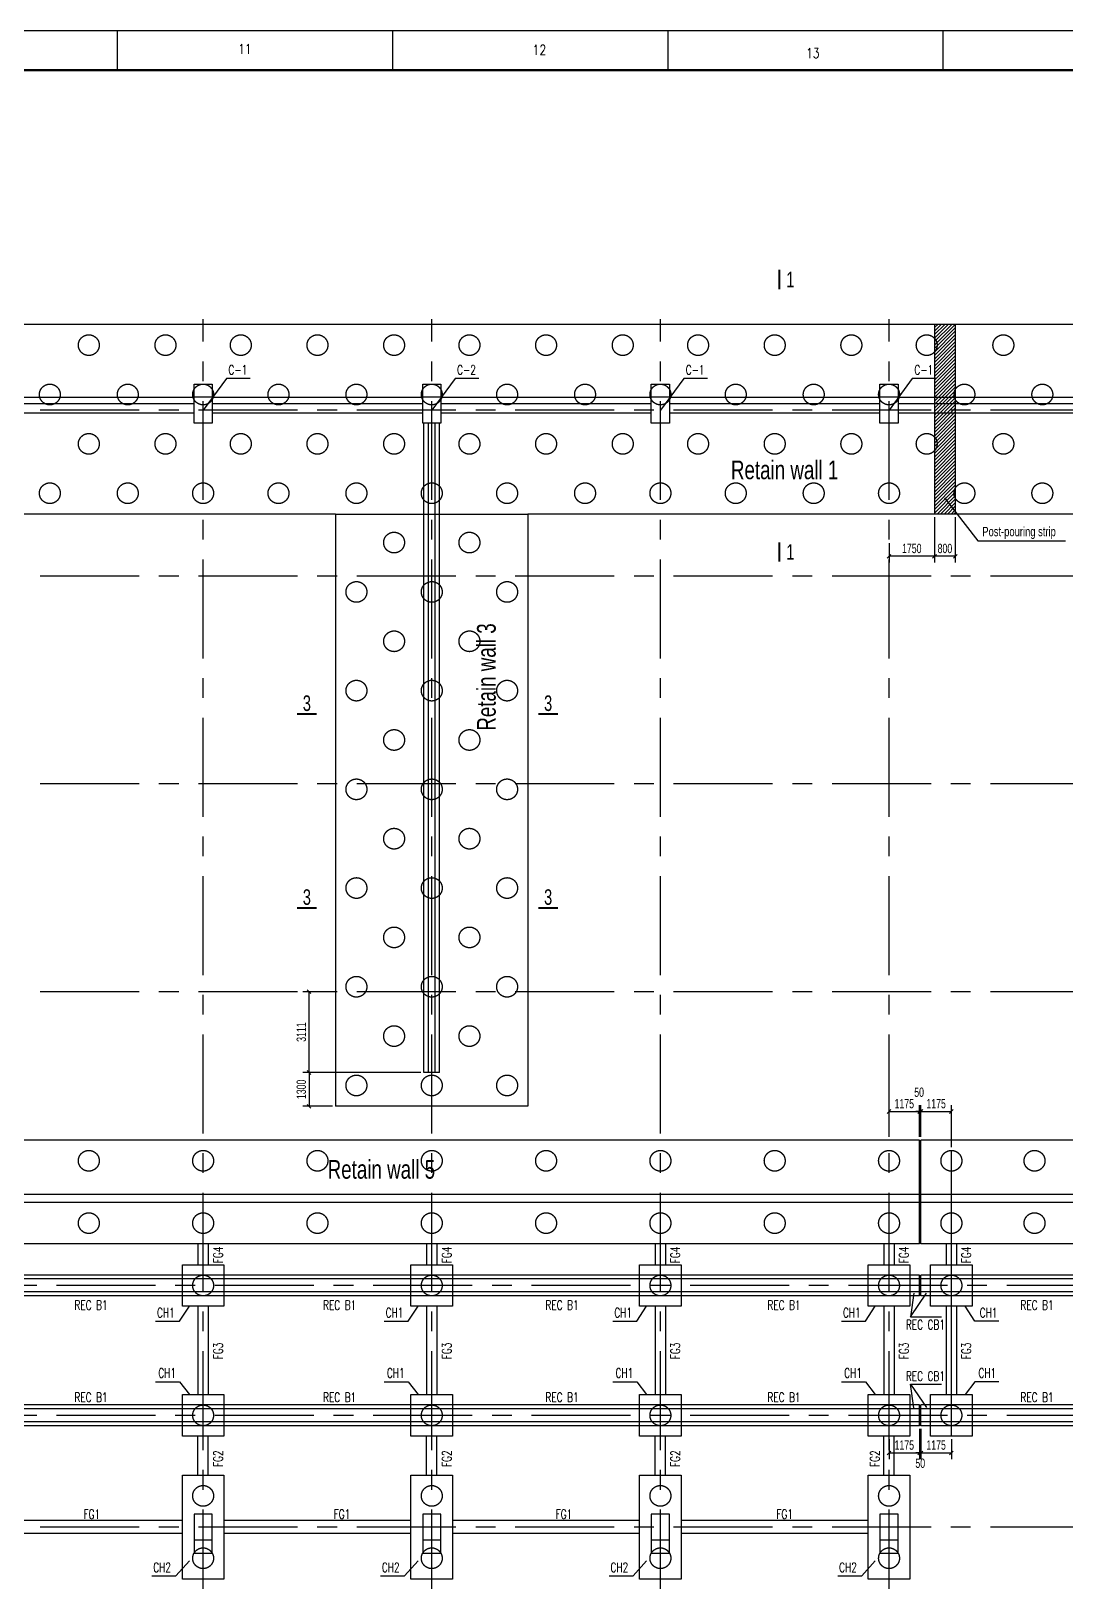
# Model space of a CAD drawing. Header units: millimetres. Extents: x -15901 to 146244, y -607033 to -56344.
# Drawn here: x 72840 to 106036, y -106070 to -56344 of the extents above; entities that cross this region are included whole.
import ezdxf
from ezdxf.enums import TextEntityAlignment as Align

# ---------------------------------------------------------------- set-up
doc = ezdxf.new("R2010")
doc.units = ezdxf.units.MM
doc.header["$LTSCALE"] = 2000
doc.linetypes.add('CENTER', pattern=[50.8, 31.75, -6.35, 6.35, -6.35])
doc.linetypes.add('HIDDEN', pattern=[9.525, 6.35, -3.175])
for name, color, linetype in [('3', 7, 'HIDDEN'), ('4', 2, 'Continuous'), ('DIM', 2, 'Continuous'), ('S_01_OUTL', 3, 'Continuous'), ('S_02_AXIS', 171, 'CENTER'), ('S_03_HIDD', 4, 'HIDDEN'), ('S_04_TEXT', 2, 'Continuous'), ('S_05_DIMS', 7, 'Continuous'), ('S_07_LSHOW', 6, 'Continuous')]:
    doc.layers.add(name, color=color, linetype=linetype)
doc.styles.add('HZ', font='romans.shx', dxfattribs={"width": 0.7, "bigfont": 'hztxt.shx'})
doc.styles.add('KS', font='kstxt.shx', dxfattribs={"width": 0.7, "height": 300, "bigfont": 'kshz.shx'})
doc.styles.add('NC', font='romans.shx', dxfattribs={"width": 0.7, "bigfont": 'hztxt.shx'})
doc.styles.add('STANDA', font='romans.shx', dxfattribs={"width": 0.7, "bigfont": 'hztxt.shx'})
doc.dimstyles.new('KSDIM1.2', dxfattribs={"dimtxt": 300, "dimasz": 120, "dimexe": 200, "dimexo": 100, "dimgap": 100, "dimtad": 1, "dimdec": 0, "dimlfac": 1.2, "dimzin": 14, "dimdsep": 46, "dimtxsty": 'KS', "dimblk": 'ARCHTICK', "dimblk1": 'OBLIQUE', "dimblk2": 'OBLIQUE', "dimsah": 1, "dimcen": -900, "dimclrd": 7, "dimclre": 7, "dimclrt": 2, "dimazin": 3, "dimtfac": 1, "dimtdec": 0, "dimtix": 1, "dimtmove": 2, "dimatfit": 2, "dimfxl": 1, "dimtolj": 1, "dimtzin": 14, "dimlwd": -3, "dimlwe": -1, "dimarcsym": 0})

# ---------------------------------------------------------------- blocks, each defined once
blk = doc.blocks.new('A150')
for p, q in [((1013765, -243376), (887616, -243376)), ((957699, -243376), (957699, -244376)), ((964708, -243376), (964708, -244376)), ((971716, -243376), (971716, -244376)), ((978724, -243376), (978724, -244376))]:
    blk.add_line(p, q)
at = {"const_width": 60}
blk.add_lwpolyline([(1012766, -301776), (1012766, -244376), (890116, -244376), (890116, -301776)], close=True, dxfattribs=at)
at = {"style": 'STANDA', "width": 0.8}
for s, p in [('11', (960782, -243958)), ('12', (968277, -243982)), ('13', (975237, -244064))]:
    blk.add_text(s, height=250, dxfattribs=at).set_placement(p)
blk = doc.blocks.new('_OBLIQUE')
at = {"color": 1}
blk.add_line((-0.5, -0.5), (0.5, 0.5), dxfattribs=at)
blk = doc.blocks.new('*D117')
at = {"layer": 'Defpoints', "color": 0}
for p in [(81760, -87164), (82611, -87164), (85444, -89756)]:
    blk.add_point(p, dxfattribs=at)
at = {"layer": 'S_05_DIMS', "color": 7}
for p, q in [((82511, -87164), (81560, -87164)), ((85344, -89756), (81560, -89756))]:
    blk.add_line(p, q, dxfattribs=at)
at = {"layer": 'S_05_DIMS', "color": 7, "lineweight": -3}
blk.add_line((81760, -89756), (81760, -87164), dxfattribs=at)
at = {"layer": 'S_05_DIMS', "color": 7, "linetype": 'ByBlock', "lineweight": -3, "xscale": 120, "yscale": 120, "zscale": 120}
for p, rotation in [((81760, -87164), 90), ((81760, -89756), 270)]:
    blk.add_blockref('_OBLIQUE', p, dxfattribs=dict(at, rotation=rotation))
at = {"layer": 'S_05_DIMS', "color": 2, "insert": (81510, -88460), "char_height": 300, "attachment_point": 5, "rotation": 90, "style": 'KS'}
blk.add_mtext('\\A1;3111', dxfattribs=at)
blk = doc.blocks.new('_ArchTick')
at = {"color": 0, "linetype": 'ByBlock', "const_width": 0.15}
blk.add_lwpolyline([(-0.5, -0.5), (0.5, 0.5)], dxfattribs=at)
blk = doc.blocks.new('*D257')
at = {"layer": 'Defpoints', "color": 0}
for p in [(82611, -89756), (81760, -90839), (82611, -90839)]:
    blk.add_point(p, dxfattribs=at)
at = {"layer": 'S_05_DIMS', "color": 7}
for p, q in [((82511, -89756), (81560, -89756)), ((82511, -90839), (81560, -90839))]:
    blk.add_line(p, q, dxfattribs=at)
at = {"layer": 'S_05_DIMS', "color": 7, "lineweight": -3}
blk.add_line((81760, -89756), (81760, -90839), dxfattribs=at)
at = {"layer": 'S_05_DIMS', "color": 7, "linetype": 'ByBlock', "lineweight": -3, "xscale": 120, "yscale": 120, "zscale": 120}
for p, rotation in [((81760, -89756), 90), ((81760, -90839), 270)]:
    blk.add_blockref('_OBLIQUE', p, dxfattribs=dict(at, rotation=rotation))
at = {"layer": 'S_05_DIMS', "color": 2, "insert": (81510, -90298), "char_height": 300, "attachment_point": 5, "rotation": 90, "style": 'KS'}
blk.add_mtext('\\A1;1300', dxfattribs=at)
blk = doc.blocks.new('*D262')
at = {"layer": 'Defpoints', "color": 0}
for p in [(101819, -71840), (102486, -71840), (101819, -73197)]:
    blk.add_point(p, dxfattribs=at)
at = {"layer": 'S_05_DIMS', "color": 7}
for p, q in [((101819, -71940), (101819, -73397)), ((102486, -71940), (102486, -73397))]:
    blk.add_line(p, q, dxfattribs=at)
at = {"layer": 'S_05_DIMS', "color": 7, "lineweight": -3}
blk.add_line((102486, -73197), (101819, -73197), dxfattribs=at)
at = {"layer": 'S_05_DIMS', "color": 7, "linetype": 'ByBlock', "lineweight": -3, "xscale": 120, "yscale": 120, "zscale": 120}
for p, rotation in [((101819, -73197), 180.000000002764), ((102486, -73197), 2.763925427074232e-09)]:
    blk.add_blockref('_OBLIQUE', p, dxfattribs=dict(at, rotation=rotation))
at = {"layer": 'S_05_DIMS', "color": 2, "insert": (102153, -72947), "char_height": 300, "attachment_point": 5, "rotation": 0, "style": 'KS'}
blk.add_mtext('\\A1;800', dxfattribs=at)
blk = doc.blocks.new('*D263')
at = {"layer": 'Defpoints', "color": 0}
for p in [(101819, -71840), (100361, -72680), (100361, -73197)]:
    blk.add_point(p, dxfattribs=at)
at = {"layer": 'S_05_DIMS', "color": 7}
for p, q in [((101819, -71940), (101819, -73397)), ((100361, -72780), (100361, -73397))]:
    blk.add_line(p, q, dxfattribs=at)
at = {"layer": 'S_05_DIMS', "color": 7, "lineweight": -3}
blk.add_line((101819, -73197), (100361, -73197), dxfattribs=at)
at = {"layer": 'S_05_DIMS', "color": 7, "linetype": 'ByBlock', "lineweight": -3, "xscale": 120, "yscale": 120, "zscale": 120}
for p, rotation in [((100361, -73197), 180.0000000027637), ((101819, -73197), 2.763711030514577e-09)]:
    blk.add_blockref('_OBLIQUE', p, dxfattribs=dict(at, rotation=rotation))
at = {"layer": 'S_05_DIMS', "color": 2, "insert": (101090, -72947), "char_height": 300, "attachment_point": 5, "rotation": 0, "style": 'KS'}
blk.add_mtext('\\A1;1750', dxfattribs=at)
blk = doc.blocks.new('*D566')
at = {"layer": 'Defpoints', "color": 0}
for p in [(100361, -101423), (101340, -101089), (101340, -101961)]:
    blk.add_point(p, dxfattribs=at)
at = {"layer": 'S_05_DIMS', "color": 7}
for p, q in [((101340, -101189), (101340, -102161)), ((100361, -101523), (100361, -102161))]:
    blk.add_line(p, q, dxfattribs=at)
at = {"layer": 'S_05_DIMS', "color": 7, "lineweight": -3}
blk.add_line((100361, -101961), (101340, -101961), dxfattribs=at)
at = {"layer": 'S_05_DIMS', "color": 7, "linetype": 'ByBlock', "lineweight": -3, "xscale": 120, "yscale": 120, "zscale": 120, "rotation": 180}
blk.add_blockref('_OBLIQUE', (100361, -101961), dxfattribs=at)
at = {"layer": 'S_05_DIMS', "color": 7, "linetype": 'ByBlock', "lineweight": -3, "xscale": 120, "yscale": 120, "zscale": 120}
blk.add_blockref('_OBLIQUE', (101340, -101961), dxfattribs=at)
at = {"layer": 'S_05_DIMS', "color": 2, "insert": (100850, -101711), "char_height": 300, "attachment_point": 5, "style": 'KS'}
blk.add_mtext('\\A1;1175', dxfattribs=at)
blk = doc.blocks.new('*D567')
at = {"layer": 'Defpoints', "color": 0}
for p in [(101340, -101089), (101382, -101089), (101382, -101961)]:
    blk.add_point(p, dxfattribs=at)
at = {"layer": 'S_05_DIMS', "color": 7}
for p, q in [((101340, -101189), (101340, -102161)), ((101382, -101189), (101382, -102161))]:
    blk.add_line(p, q, dxfattribs=at)
at = {"layer": 'S_05_DIMS', "color": 7, "lineweight": -3}
for p, q in [((101340, -101961), (101220, -101961)), ((101340, -101961), (101382, -101961)), ((101382, -101961), (101502, -101961))]:
    blk.add_line(p, q, dxfattribs=at)
at = {"layer": 'S_05_DIMS', "color": 7, "linetype": 'ByBlock', "lineweight": -3, "xscale": 120, "yscale": 120, "zscale": 120}
blk.add_blockref('_OBLIQUE', (101340, -101961), dxfattribs=at)
at = {"layer": 'S_05_DIMS', "color": 7, "linetype": 'ByBlock', "lineweight": -3, "xscale": 120, "yscale": 120, "zscale": 120, "rotation": 180}
blk.add_blockref('_OBLIQUE', (101382, -101961), dxfattribs=at)
at = {"layer": 'S_05_DIMS', "color": 2, "insert": (101362, -102294), "char_height": 300, "attachment_point": 5, "style": 'KS'}
blk.add_mtext('\\A1;50', dxfattribs=at)
blk = doc.blocks.new('*D568')
at = {"layer": 'Defpoints', "color": 0}
for p in [(101382, -101089), (102361, -101423), (102361, -101961)]:
    blk.add_point(p, dxfattribs=at)
at = {"layer": 'S_05_DIMS', "color": 7}
for p, q in [((101382, -101189), (101382, -102161)), ((102361, -101523), (102361, -102161))]:
    blk.add_line(p, q, dxfattribs=at)
at = {"layer": 'S_05_DIMS', "color": 7, "lineweight": -3}
blk.add_line((101382, -101961), (102361, -101961), dxfattribs=at)
at = {"layer": 'S_05_DIMS', "color": 7, "linetype": 'ByBlock', "lineweight": -3, "xscale": 120, "yscale": 120, "zscale": 120, "rotation": 180}
blk.add_blockref('_OBLIQUE', (101382, -101961), dxfattribs=at)
at = {"layer": 'S_05_DIMS', "color": 7, "linetype": 'ByBlock', "lineweight": -3, "xscale": 120, "yscale": 120, "zscale": 120}
blk.add_blockref('_OBLIQUE', (102361, -101961), dxfattribs=at)
at = {"layer": 'S_05_DIMS', "color": 2, "insert": (101871, -101711), "char_height": 300, "attachment_point": 5, "style": 'KS'}
blk.add_mtext('\\A1;1175', dxfattribs=at)
blk = doc.blocks.new('*D572')
at = {"layer": 'Defpoints', "color": 0}
for p in [(101340, -91008), (100361, -91923), (101340, -91923)]:
    blk.add_point(p, dxfattribs=at)
at = {"layer": 'S_05_DIMS', "color": 7}
for p, q in [((100361, -91823), (100361, -90808)), ((101340, -91823), (101340, -90808))]:
    blk.add_line(p, q, dxfattribs=at)
at = {"layer": 'S_05_DIMS', "color": 7, "lineweight": -3}
blk.add_line((100361, -91008), (101340, -91008), dxfattribs=at)
at = {"layer": 'S_05_DIMS', "color": 7, "linetype": 'ByBlock', "lineweight": -3, "xscale": 120, "yscale": 120, "zscale": 120, "rotation": 180}
blk.add_blockref('_OBLIQUE', (100361, -91008), dxfattribs=at)
at = {"layer": 'S_05_DIMS', "color": 7, "linetype": 'ByBlock', "lineweight": -3, "xscale": 120, "yscale": 120, "zscale": 120}
blk.add_blockref('_OBLIQUE', (101340, -91008), dxfattribs=at)
at = {"layer": 'S_05_DIMS', "color": 2, "insert": (100850, -90758), "char_height": 300, "attachment_point": 5, "style": 'KS'}
blk.add_mtext('\\A1;1175', dxfattribs=at)
blk = doc.blocks.new('*D573')
at = {"layer": 'Defpoints', "color": 0}
for p in [(101382, -91008), (101340, -91923), (101382, -91923)]:
    blk.add_point(p, dxfattribs=at)
at = {"layer": 'S_05_DIMS', "color": 7}
for p, q in [((101340, -91823), (101340, -90808)), ((101382, -91823), (101382, -90808))]:
    blk.add_line(p, q, dxfattribs=at)
at = {"layer": 'S_05_DIMS', "color": 7, "lineweight": -3}
for p, q in [((101340, -91008), (101220, -91008)), ((101340, -91008), (101382, -91008)), ((101382, -91008), (101502, -91008))]:
    blk.add_line(p, q, dxfattribs=at)
at = {"layer": 'S_05_DIMS', "color": 7, "linetype": 'ByBlock', "lineweight": -3, "xscale": 120, "yscale": 120, "zscale": 120}
blk.add_blockref('_OBLIQUE', (101340, -91008), dxfattribs=at)
at = {"layer": 'S_05_DIMS', "color": 7, "linetype": 'ByBlock', "lineweight": -3, "xscale": 120, "yscale": 120, "zscale": 120, "rotation": 180}
blk.add_blockref('_OBLIQUE', (101382, -91008), dxfattribs=at)
at = {"layer": 'S_05_DIMS', "color": 2, "insert": (101325, -90391), "char_height": 300, "attachment_point": 5, "style": 'KS'}
blk.add_mtext('\\A1;50', dxfattribs=at)
blk = doc.blocks.new('*D574')
at = {"layer": 'Defpoints', "color": 0}
for p in [(102361, -91008), (101382, -91923), (102361, -92256)]:
    blk.add_point(p, dxfattribs=at)
at = {"layer": 'S_05_DIMS', "color": 7}
for p, q in [((101382, -91823), (101382, -90808)), ((102361, -92156), (102361, -90808))]:
    blk.add_line(p, q, dxfattribs=at)
at = {"layer": 'S_05_DIMS', "color": 7, "lineweight": -3}
blk.add_line((101382, -91008), (102361, -91008), dxfattribs=at)
at = {"layer": 'S_05_DIMS', "color": 7, "linetype": 'ByBlock', "lineweight": -3, "xscale": 120, "yscale": 120, "zscale": 120, "rotation": 180}
blk.add_blockref('_OBLIQUE', (101382, -91008), dxfattribs=at)
at = {"layer": 'S_05_DIMS', "color": 7, "linetype": 'ByBlock', "lineweight": -3, "xscale": 120, "yscale": 120, "zscale": 120}
blk.add_blockref('_OBLIQUE', (102361, -91008), dxfattribs=at)
at = {"layer": 'S_05_DIMS', "color": 2, "insert": (101871, -90758), "char_height": 300, "attachment_point": 5, "style": 'KS'}
blk.add_mtext('\\A1;1175', dxfattribs=at)

msp = doc.modelspace()

# ---------------------------------------------------------------- hatches: boundary and pattern name
at = {"layer": 'S_07_LSHOW'}
h = msp.add_hatch(dxfattribs=at)
h.set_pattern_fill('ANSI31', color=8, scale=25, angle=180)
h.set_pattern_definition([(45, (103897.72, 26135.32), (-56.1266, 56.1266), [])])
h.paths.add_polyline_path([(101819.232, -65756.008), (102485.899, -65756.008), (102485.899, -71839.743), (101819.232, -71839.743)])

# ---------------------------------------------------------------- linework, layer by layer
for p, q in [((101154.738, -96834.479), (101053.704, -97594.692)), ((101053.704, -97594.692), (101563.567, -96840.629)), ((101053.704, -97594.692), (102047.012, -97594.692)), ((101154.738, -100510.871), (101053.704, -99750.658)), ((101053.704, -99750.658), (102047.012, -99750.658)), ((101053.704, -99750.658), (101563.567, -100504.721))]:
    msp.add_line(p, q)
at = {"layer": '4'}
for p, q in [((102144.524, -71316.989), (103213.183, -72700.321)), ((103213.183, -72700.321), (106023.753, -72700.321))]:
    msp.add_line(p, q, dxfattribs=at)
at = {"layer": 'DIM'}
for p, q in [((135985.899, -96381.008), (-1264.101, -96381.008)), ((135985.899, -96797.675), (-1264.101, -96797.675)), ((134319.232, -100547.675), (402.566, -100547.675)), ((134319.232, -100964.342), (402.566, -100964.342))]:
    msp.add_line(p, q, dxfattribs=at)
at = {"layer": 'S_01_OUTL'}
for p, q in [((140027.566, -65756.008), (-5305.768, -65756.008)), ((71319.232, -68089.342), (78069.232, -68089.342)), ((78069.232, -67672.675), (78652.566, -67672.675)), ((78069.232, -68922.675), (78069.232, -67672.675)), ((78652.566, -67672.675), (78652.566, -68922.675)), ((78652.566, -68089.342), (85402.566, -68089.342)), ((85402.566, -67672.675), (85985.899, -67672.675)), ((85402.566, -68922.675), (85402.566, -67672.675)), ((85985.899, -67672.675), (85985.899, -68922.675)), ((85985.899, -68089.342), (92735.899, -68089.342)), ((92735.899, -67672.675), (93319.232, -67672.675)), ((92735.899, -68922.675), (92735.899, -67672.675)), ((93319.232, -67672.675), (93319.232, -68922.675)), ((93319.232, -68089.342), (100069.232, -68089.342)), ((100069.232, -67672.675), (100652.566, -67672.675)), ((100069.232, -68922.675), (100069.232, -67672.675)), ((100652.566, -67672.675), (100652.566, -68922.675)), ((100652.566, -68089.342), (107402.566, -68089.342)), ((71319.232, -68297.675), (78069.232, -68297.675)), ((71319.232, -68589.342), (78069.232, -68589.342)), ((78652.566, -68297.675), (85402.566, -68297.675)), ((78652.566, -68589.342), (85402.566, -68589.342)), ((85985.899, -68297.675), (92735.899, -68297.675)), ((85985.899, -68589.342), (92735.899, -68589.342)), ((93319.232, -68297.675), (100069.232, -68297.675)), ((93319.232, -68589.342), (100069.232, -68589.342)), ((100652.566, -68297.675), (107402.566, -68297.675)), ((100652.566, -68589.342), (107402.566, -68589.342)), ((78652.566, -68922.675), (78069.232, -68922.675)), ((85985.899, -68922.675), (85402.566, -68922.675)), ((85444.232, -89756.008), (85444.232, -68922.675)), ((85590.066, -89756.008), (85590.066, -68922.675)), ((85798.399, -89756.008), (85798.399, -68922.675)), ((85944.232, -89756.008), (85944.232, -68922.675)), ((93319.232, -68922.675), (92735.899, -68922.675)), ((100652.566, -68922.675), (100069.232, -68922.675)), ((82610.899, -71839.743), (860.899, -71839.743)), ((82610.899, -71839.743), (82610.899, -90839.342)), ((88777.566, -71839.743), (88777.566, -90839.342)), ((108277.566, -71839.743), (88777.566, -71839.743)), ((85944.232, -89756.008), (85444.232, -89756.008)), ((88777.566, -90839.342), (82610.899, -90839.342)), ((101340.066, -91922.675), (70048.399, -91922.675)), ((101340.066, -95256.008), (101340.066, -91922.675)), ((134027.566, -91922.675), (101381.732, -91922.675)), ((101381.732, -95256.008), (101381.732, -91922.675)), ((101340.066, -93672.675), (70048.399, -93672.675)), ((101340.066, -93922.675), (70048.399, -93922.675)), ((134027.566, -93672.675), (101381.732, -93672.675)), ((134027.566, -93922.675), (101381.732, -93922.675)), ((101340.066, -95256.008), (70048.399, -95256.008)), ((78194.232, -95256.008), (78194.232, -95922.675)), ((78527.566, -95256.008), (78527.566, -95922.675)), ((85527.566, -95256.008), (85527.566, -95922.675)), ((85860.899, -95256.008), (85860.899, -95922.675)), ((92860.899, -95256.008), (92860.899, -95922.675)), ((93194.232, -95256.008), (93194.232, -95922.675)), ((100194.232, -95256.008), (100194.232, -95922.675)), ((100527.566, -95256.008), (100527.566, -95922.675)), ((134027.566, -95256.008), (101381.732, -95256.008)), ((102194.232, -95256.008), (102194.232, -95922.675)), ((102527.566, -95256.008), (102527.566, -95922.675)), ((101340.066, -96256.008), (70048.399, -96256.008)), ((101340.066, -96922.675), (101340.066, -96256.008)), ((137610.899, -96256.008), (101381.732, -96256.008)), ((101381.732, -96922.675), (101381.732, -96256.008)), ((101340.066, -96922.675), (70048.399, -96922.675)), ((137610.899, -96922.675), (101381.732, -96922.675)), ((78194.232, -97256.008), (78194.232, -100089.342)), ((78527.566, -97256.008), (78527.566, -100089.342)), ((85527.566, -97256.008), (85527.566, -100089.342)), ((85860.899, -97256.008), (85860.899, -100089.342)), ((92860.899, -97256.008), (92860.899, -100089.342)), ((93194.232, -97256.008), (93194.232, -100089.342)), ((100194.232, -97256.008), (100194.232, -100089.342)), ((100527.566, -97256.008), (100527.566, -100089.342)), ((102194.232, -97256.008), (102194.232, -100089.342)), ((102527.566, -97256.008), (102527.566, -100089.342)), ((101340.066, -100422.675), (70048.399, -100422.675)), ((101340.066, -101089.342), (101340.066, -100422.675)), ((137610.899, -100422.675), (101381.732, -100422.675)), ((101381.732, -101089.342), (101381.732, -100422.675)), ((101340.066, -101089.342), (70048.399, -101089.342)), ((78194.232, -102672.675), (78194.232, -101422.675)), ((78527.566, -102672.675), (78527.566, -101422.675)), ((85527.566, -102672.675), (85527.566, -101422.675)), ((85860.899, -102672.675), (85860.899, -101422.675)), ((92860.899, -102672.675), (92860.899, -101422.675)), ((93194.232, -102672.675), (93194.232, -101422.675)), ((100194.232, -102672.675), (100194.232, -101422.675)), ((100527.566, -102672.675), (100527.566, -101422.675)), ((137610.899, -101089.342), (101381.732, -101089.342)), ((78652.566, -103922.675), (78069.232, -103922.675)), ((78069.232, -103922.675), (78069.232, -105172.675)), ((78652.566, -105172.675), (78652.566, -103922.675)), ((85985.899, -103922.675), (85402.566, -103922.675)), ((85402.566, -103922.675), (85402.566, -105172.675)), ((85985.899, -105172.675), (85985.899, -103922.675)), ((93319.232, -103922.675), (92735.899, -103922.675)), ((92735.899, -103922.675), (92735.899, -105172.675)), ((93319.232, -105172.675), (93319.232, -103922.675)), ((100652.566, -103922.675), (100069.232, -103922.675)), ((100069.232, -103922.675), (100069.232, -105172.675)), ((100652.566, -105172.675), (100652.566, -103922.675)), ((77694.232, -104131.008), (71694.232, -104131.008)), ((85027.566, -104131.008), (79027.566, -104131.008)), ((92360.899, -104131.008), (86360.899, -104131.008)), ((99694.232, -104131.008), (93694.232, -104131.008)), ((77694.232, -104547.675), (71694.232, -104547.675)), ((78652.566, -104756.008), (78069.232, -104756.008)), ((85027.566, -104547.675), (79027.566, -104547.675)), ((85985.899, -104756.008), (85402.566, -104756.008)), ((92360.899, -104547.675), (86360.899, -104547.675)), ((93319.232, -104756.008), (92735.899, -104756.008)), ((99694.232, -104547.675), (93694.232, -104547.675)), ((100652.566, -104756.008), (100069.232, -104756.008)), ((78069.232, -105172.675), (78652.566, -105172.675)), ((85402.566, -105172.675), (85985.899, -105172.675)), ((92735.899, -105172.675), (93319.232, -105172.675)), ((100069.232, -105172.675), (100652.566, -105172.675))]:
    msp.add_line(p, q, dxfattribs=at)
for points in [[(96845.242, -64005.306, 60, 60, 0), (96845.242, -64630.306, 0, 0, 0)], [(96845.242, -72745.5, 60, 60, 0), (96845.242, -73370.5, 0, 0, 0)], [(81375.644, -78258.83, 60, 60, 0), (82000.644, -78258.83, 0, 0, 0)], [(89114.356, -78258.83, 60, 60, 0), (89739.356, -78258.83, 0, 0, 0)], [(81375.644, -84478.768, 60, 60, 0), (82000.644, -84478.768, 0, 0, 0)], [(89114.356, -84478.768, 60, 60, 0), (89739.356, -84478.768, 0, 0, 0)]]:
    msp.add_lwpolyline(points, format="xyseb", dxfattribs=at)
for points in [[(77694.232, -95922.675), (79027.566, -95922.675), (79027.566, -97256.008), (77694.232, -97256.008)], [(85027.566, -95922.675), (86360.899, -95922.675), (86360.899, -97256.008), (85027.566, -97256.008)], [(92360.899, -95922.675), (93694.232, -95922.675), (93694.232, -97256.008), (92360.899, -97256.008)], [(99694.232, -95922.675), (101027.566, -95922.675), (101027.566, -97256.008), (99694.232, -97256.008)], [(101694.232, -95922.675), (103027.566, -95922.675), (103027.566, -97256.008), (101694.232, -97256.008)], [(77694.232, -100089.342), (79027.566, -100089.342), (79027.566, -101422.675), (77694.232, -101422.675)], [(85027.566, -100089.342), (86360.899, -100089.342), (86360.899, -101422.675), (85027.566, -101422.675)], [(92360.899, -100089.342), (93694.232, -100089.342), (93694.232, -101422.675), (92360.899, -101422.675)], [(99694.232, -100089.342), (101027.566, -100089.342), (101027.566, -101422.675), (99694.232, -101422.675)], [(101694.232, -100089.342), (103027.566, -100089.342), (103027.566, -101422.675), (101694.232, -101422.675)], [(77694.232, -102672.675), (79027.566, -102672.675), (79027.566, -106006.008), (77694.232, -106006.008)], [(85027.566, -102672.675), (86360.899, -102672.675), (86360.899, -106006.008), (85027.566, -106006.008)], [(92360.899, -102672.675), (93694.232, -102672.675), (93694.232, -106006.008), (92360.899, -106006.008)], [(99694.232, -102672.675), (101027.566, -102672.675), (101027.566, -106006.008), (99694.232, -106006.008)]]:
    msp.add_lwpolyline(points, close=True, dxfattribs=at)
at = {"layer": 'S_02_AXIS', "ltscale": 0.05}
for p, q in [((78360.899, -106950.224), (78360.899, -65589.342)), ((85694.232, -106950.224), (85694.232, -65589.342)), ((93027.566, -106950.224), (93027.566, -65589.342)), ((100360.899, -106950.224), (100360.899, -65589.342)), ((142347.521, -68506.008), (-7567.631, -68506.008)), ((142347.521, -73830.175), (-7567.631, -73830.175)), ((142347.521, -80496.842), (-7567.631, -80496.842)), ((142347.521, -87163.508), (-7567.631, -87163.508)), ((137792.589, -96589.342), (-5246.643, -96589.342)), ((137792.589, -100756.008), (-5797.56, -100756.008)), ((142347.521, -104339.342), (-7567.631, -104339.342))]:
    msp.add_line(p, q, dxfattribs=at)
at = {"layer": 'S_02_AXIS'}
msp.add_line((102360.899, -101422.675), (102360.899, -92256.008), dxfattribs=at)
at = {"layer": 'S_03_HIDD'}
for p, q in [((101819.232, -65756.008), (101819.232, -71839.743)), ((102485.899, -65756.008), (102485.899, -71839.743)), ((82610.899, -71839.743), (88777.566, -71839.743))]:
    msp.add_line(p, q, dxfattribs=at)
for centre in [(74694.232, -66422.675), (77152.566, -66422.675), (79569.232, -66422.675), (82027.566, -66422.675), (84485.899, -66422.675), (86902.566, -66422.675), (89360.899, -66422.675), (91819.232, -66422.675), (94235.899, -66422.675), (96694.232, -66422.675), (99152.566, -66422.675), (101569.232, -66422.675), (104027.566, -66422.675), (73444.232, -68006.008), (75944.232, -68006.008), (78360.899, -68006.008), (80777.566, -68006.008), (83277.566, -68006.008), (85694.232, -68006.008), (88110.899, -68006.008), (90610.899, -68006.008), (93027.566, -68006.008), (95444.232, -68006.008), (97944.232, -68006.008), (100360.899, -68006.008), (102777.566, -68006.008), (105277.566, -68006.008), (74694.232, -69589.342), (77152.566, -69589.342), (79569.232, -69589.342), (82027.566, -69589.342), (84485.899, -69589.342), (86902.566, -69589.342), (89360.899, -69589.342), (91819.232, -69589.342), (94235.899, -69589.342), (96694.232, -69589.342), (99152.566, -69589.342), (101569.232, -69589.342), (104027.566, -69589.342), (73444.232, -71172.675), (75944.232, -71172.675), (78360.899, -71172.675), (80777.566, -71172.675), (83277.566, -71172.675), (85694.232, -71172.675), (88110.899, -71172.675), (90610.899, -71172.675), (93027.566, -71172.675), (95444.232, -71172.675), (97944.232, -71172.675), (100360.899, -71172.675), (102777.566, -71172.675), (105277.566, -71172.675), (84485.899, -72756.008), (86902.566, -72756.008), (83277.566, -74339.342), (85694.232, -74339.342), (88110.899, -74339.342), (84485.899, -75922.675), (86902.566, -75922.675), (83277.566, -77506.008), (85694.232, -77506.008), (88110.899, -77506.008), (84485.899, -79089.342), (86902.566, -79089.342), (83277.566, -80672.675), (85694.232, -80672.675), (88110.899, -80672.675), (84485.899, -82256.008), (86902.566, -82256.008), (83277.566, -83839.342), (85694.232, -83839.342), (88110.899, -83839.342), (84485.899, -85422.675), (86902.566, -85422.675), (83277.566, -87006.008), (85694.232, -87006.008), (88110.899, -87006.008), (84485.899, -88589.342), (86902.566, -88589.342), (83277.566, -90172.675), (85694.232, -90172.675), (88110.899, -90172.675), (74694.232, -92589.342), (78360.899, -92589.342), (82027.566, -92589.342), (85694.232, -92589.342), (89360.899, -92589.342), (93027.566, -92589.342), (96694.232, -92589.342), (100360.899, -92589.342), (102360.899, -92589.342), (105027.566, -92589.342), (74694.232, -94589.342), (78360.899, -94589.342), (82027.566, -94589.342), (85694.232, -94589.342), (89360.899, -94589.342), (93027.566, -94589.342), (96694.232, -94589.342), (100360.899, -94589.342), (102360.899, -94589.342), (105027.566, -94589.342), (78360.899, -96589.342), (85694.232, -96589.342), (93027.566, -96589.342), (100360.899, -96589.342), (102360.899, -96589.342), (78360.899, -100756.008), (85694.232, -100756.008), (93027.566, -100756.008), (100360.899, -100756.008), (102360.899, -100756.008), (78360.899, -103339.342), (85694.232, -103339.342), (93027.566, -103339.342), (100360.899, -103339.342), (78360.899, -105339.342), (85694.232, -105339.342), (93027.566, -105339.342), (100360.899, -105339.342)]:
    msp.add_circle(centre, 333.333, dxfattribs=at)
at = {"layer": 'S_04_TEXT'}
for p, q in [((79107.095, -67497.323), (78360.899, -68506.008)), ((79872.209, -67497.323), (79107.095, -67497.323)), ((86440.428, -67497.323), (85694.232, -68506.008)), ((87205.542, -67497.323), (86440.428, -67497.323)), ((93773.762, -67497.323), (93027.566, -68506.008)), ((94538.875, -67497.323), (93773.762, -67497.323)), ((101107.095, -67497.323), (100360.899, -68506.008)), ((101872.209, -67497.323), (101107.095, -67497.323)), ((78652.566, -68089.342), (78069.232, -68089.342)), ((85985.899, -68089.342), (85402.566, -68089.342)), ((93319.232, -68089.342), (92735.899, -68089.342)), ((100652.566, -68089.342), (100069.232, -68089.342)), ((77604.891, -97729.476), (77920.117, -97256.008)), ((84938.224, -97729.476), (85253.45, -97256.008)), ((92271.558, -97729.476), (92586.784, -97256.008)), ((99604.891, -97729.476), (99920.117, -97256.008)), ((103116.907, -97729.476), (102801.681, -97256.008)), ((76837.033, -97729.476), (77604.891, -97729.476)), ((84170.367, -97729.476), (84938.224, -97729.476)), ((91503.7, -97729.476), (92271.558, -97729.476)), ((98837.033, -97729.476), (99604.891, -97729.476)), ((103884.765, -97729.476), (103116.907, -97729.476)), ((76837.033, -99675.39), (77604.891, -99675.39)), ((77604.891, -99675.39), (77920.117, -100089.342)), ((84170.367, -99675.39), (84938.224, -99675.39)), ((84938.224, -99675.39), (85253.45, -100089.342)), ((91503.7, -99675.39), (92271.558, -99675.39)), ((92271.558, -99675.39), (92586.784, -100089.342)), ((98837.033, -99675.39), (99604.891, -99675.39)), ((99604.891, -99675.39), (99920.117, -100089.342)), ((103116.907, -99675.39), (102801.681, -100089.342)), ((103884.765, -99675.39), (103116.907, -99675.39)), ((76715.793, -105901.323), (77483.65, -105901.323)), ((77483.65, -105901.323), (77920.117, -105427.855)), ((84049.126, -105901.323), (84816.984, -105901.323)), ((84816.984, -105901.323), (85253.45, -105427.855)), ((91382.459, -105901.323), (92150.317, -105901.323)), ((92150.317, -105901.323), (92586.784, -105427.855)), ((98715.793, -105901.323), (99483.65, -105901.323)), ((99483.65, -105901.323), (99920.117, -105427.855))]:
    msp.add_line(p, q, dxfattribs=at)

# ---------------------------------------------------------------- block references
at = {"xscale": 1.26, "yscale": 1.26, "zscale": 1.26}
msp.add_blockref('A150', (-1131100.998, 250310.032), dxfattribs=at)

# ---------------------------------------------------------------- texts
at = {"layer": '3', "color": 2, "style": 'KS', "width": 0.75}
msp.add_text('Post-pouring strip', height=300, dxfattribs=at).set_placement((103352.108, -72552.415))
at = {"layer": '4', "style": 'KS', "width": 0.75}
for s, p in [('Retain wall 1', (95289.683, -70724.271)), ('Retain wall 5', (82355.336, -93164.551))]:
    msp.add_text(s, height=600, dxfattribs=at).set_placement(p)
msp.add_text('Retain wall 3', height=600, rotation=90, dxfattribs=at).set_placement((87745.413, -78791.283))
at = {"layer": 'DIM', "style": 'NC', "width": 0.7}
for s, rotation, p in [('FG4', 89.9999943, (78989.228, -95874.559, 81.145)), ('FG4', 89.9999943, (86322.562, -95874.559, 81.145)), ('FG4', 89.9999943, (93655.895, -95874.559, 81.145)), ('FG4', 89.9999943, (100989.228, -95874.559, 81.145)), ('FG4', 89.9999943, (102989.228, -95874.559, 81.145)), ('REC B1', 359.9999943, (74234.243, -97368.889, 81.145)), ('CH1', 359.9999943, (76882.044, -97611.371, 81.145)), ('REC B1', 359.9999943, (82206.359, -97368.889, 81.145)), ('CH1', 359.9999943, (84215.378, -97611.371, 81.145)), ('REC B1', 359.9999943, (89341.535, -97368.889, 81.145)), ('CH1', 359.9999943, (91548.711, -97611.371, 81.145)), ('REC B1', 359.9999943, (96459.495, -97368.889, 81.145)), ('CH1', 359.9999943, (98882.044, -97611.371, 81.145)), ('CH1', 0.0000057, (103269.754, -97611.371, 81.145)), ('REC B1', 359.9999943, (104574.632, -97368.889, 81.145)), ('REC CB1', 359.9999943, (100902.799, -97996.331, 81.145)), ('FG3', 89.9999943, (78989.228, -98954.325, 81.145)), ('FG3', 89.9999943, (86322.562, -98954.325, 81.145)), ('FG3', 89.9999943, (93655.895, -98954.325, 81.145)), ('FG3', 89.9999943, (100989.228, -98954.325, 81.145)), ('FG3', 89.9999943, (102989.228, -98954.325, 81.145)), ('CH1', 359.9999943, (76922.458, -99546.805, 81.145)), ('CH1', 359.9999943, (84255.791, -99546.805, 81.145)), ('CH1', 359.9999943, (91589.125, -99546.805, 81.145)), ('CH1', 359.9999943, (98922.458, -99546.805, 81.145)), ('REC CB1', 0.0000057, (100902.799, -99649.019, 81.145)), ('CH1', 0.0000057, (103229.34, -99546.805, 81.145)), ('REC B1', 359.9999943, (74234.243, -100327.332, 81.145)), ('REC B1', 359.9999943, (82206.359, -100327.332, 81.145)), ('REC B1', 359.9999943, (89341.535, -100327.332, 81.145)), ('REC B1', 359.9999943, (96459.495, -100327.332, 81.145)), ('REC B1', 359.9999943, (104574.632, -100327.332, 81.145)), ('FG2', 89.9999943, (78989.228, -102409.846, 81.145)), ('FG2', 89.9999943, (86322.562, -102409.846, 81.145)), ('FG2', 89.9999943, (93655.895, -102409.846, 81.145)), ('FG2', 89.9999943, (100058.1, -102409.846, 81.145)), ('FG1', 359.9999943, (74525.193, -104075.682, 81.145)), ('FG1', 359.9999943, (82548.469, -104075.682, 81.145)), ('FG1', 359.9999943, (89666.43, -104075.682, 81.145)), ('FG1', 359.9999943, (96748.231, -104075.682, 81.145)), ('CH2', 359.9999943, (76760.804, -105783.217, 81.145)), ('CH2', 359.9999943, (84094.137, -105783.217, 81.145)), ('CH2', 359.9999943, (91427.47, -105783.217, 81.145)), ('CH2', 359.9999943, (98760.804, -105783.217, 81.145))]:
    msp.add_text(s, height=300, rotation=rotation, dxfattribs=at).set_placement(p)
at = {"layer": 'S_01_OUTL', "style": 'KS', "width": 0.7}
for s, p in [('1', (97195.242, -64317.806)), ('1', (97195.242, -73058)), ('3', (81688.144, -77908.83)), ('3', (89426.856, -77908.83)), ('3', (81688.144, -84128.768)), ('3', (89426.856, -84128.768))]:
    msp.add_text(s, height=500, dxfattribs=at).set_placement(p, align=Align.MIDDLE_CENTER)
at = {"layer": 'S_04_TEXT', "style": 'HZ', "width": 0.7}
for s, p in [('C-1', (79172.932, -67363.275)), ('C-2', (86506.265, -67363.275)), ('C-1', (93839.599, -67363.275)), ('C-1', (101172.932, -67363.275))]:
    msp.add_text(s, height=300, dxfattribs=at).set_placement(p)

# ---------------------------------------------------------------- dimensions: what is measured, and where the dimension line sits
at = {"layer": 'S_05_DIMS'}
for base, p1, p2, angle, override, picture, middle in [((100360.899, -73197.058), (101819.232, -71839.743), (100360.899, -72679.764), 180, {"dimlfac": 1.2, "dimzin": 8}, '*D263', (101090.066, -72947.058)), ((101819.232, -73197.058), (102485.899, -71839.743), (101819.232, -71839.743), 180, {"dimlfac": 1.2, "dimzin": 8}, '*D262', (102152.566, -72947.058)), ((81760.201, -87163.508), (85444.232, -89756.008), (82610.899, -87163.508), 90, {"dimlfac": 1.2, "dimzin": 8}, '*D117', (81510.201, -88459.758)), ((81760.201, -90839.342), (82610.899, -89756.008), (82610.899, -90839.342), 90, {"dimzin": 8, "dimtxsty": 'KS'}, '*D257', (81510.201, -90297.675))]:
    dim = msp.add_linear_dim(base=base, p1=p1, p2=p2, angle=angle, dimstyle='KSDIM1.2', override=override, dxfattribs=at)
    dim.commit()
    dim.dimension.update_dxf_attribs({"geometry": picture, "text_midpoint": middle})
for base, p1, p2, picture, middle in [((101381.732, -91007.981), (101340.066, -91922.675), (101381.732, -91922.675), '*D573', (101324.749, -90390.664)), ((101381.732, -101960.668), (101340.066, -101089.342), (101381.732, -101089.342), '*D567', (101361.816, -102294.079))]:
    dim = msp.add_linear_dim(base=base, p1=p1, p2=p2, dimstyle='KSDIM1.2', override={"dimlfac": 1.2, "dimzin": 8}, dxfattribs=at)
    dim.commit()
    dim.dimension.update_dxf_attribs({"geometry": picture, "text_midpoint": middle, "dimtype": 160})
for base, p1, p2, picture, middle in [((101340.066, -91007.981), (100360.899, -91922.675), (101340.066, -91922.675), '*D572', (100850.482, -90757.981)), ((102360.899, -91007.981), (101381.732, -91922.675), (102360.899, -92256.008), '*D574', (101871.316, -90757.981)), ((101340.066, -101960.668), (100360.899, -101422.675), (101340.066, -101089.342), '*D566', (100850.482, -101710.668)), ((102360.899, -101960.668), (101381.732, -101089.342), (102360.899, -101422.675), '*D568', (101871.316, -101710.668))]:
    dim = msp.add_linear_dim(base=base, p1=p1, p2=p2, dimstyle='KSDIM1.2', override={"dimlfac": 1.2, "dimzin": 8}, dxfattribs=at)
    dim.commit()
    dim.dimension.update_dxf_attribs({"geometry": picture, "text_midpoint": middle})

doc.saveas('drawing.dxf')
